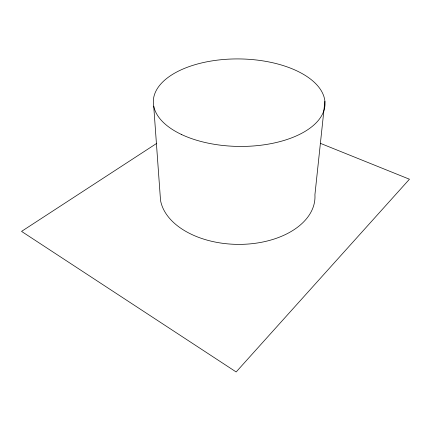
<?xml version="1.0" encoding="UTF-8"?>
<svg xmlns="http://www.w3.org/2000/svg" width="431" height="431" viewBox="0 0 431 431"><rect width="100%" height="100%" fill="white"/><g stroke="black" fill="none" stroke-linecap="round" stroke-linejoin="round"><path stroke-width="0.65" d="M324.866 101.323L314.916 194.774A77.472 48.514 1.1 0 1 243.321 244.307A77.472 48.514 1.1 0 1 160.521 200.286L153.727 106.182M156.76 143.34L21.55 231.388L236.156 371.958L409.45 179.221L320.298 143.302M181.462 134.477A85.855 43.746 0.8 0 0 323.045 112.868A85.855 43.746 0.8 0 0 212.903 60.755A85.855 43.746 0.8 0 0 181.462 134.477"/></g></svg>
